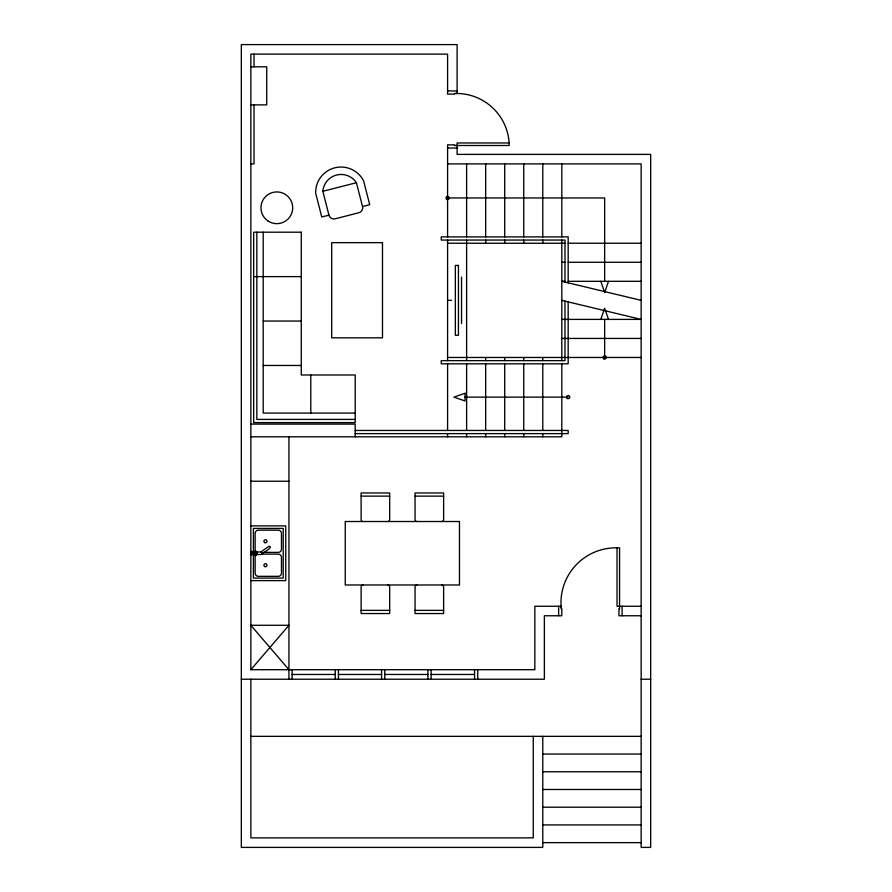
<?xml version="1.0" encoding="UTF-8"?>
<svg xmlns="http://www.w3.org/2000/svg" width="892" height="892" viewBox="0 0 892 892"><rect width="100%" height="100%" fill="white"/><g stroke="black" fill="none" stroke-linecap="round" stroke-linejoin="round"><path stroke-width="1.34" d="M604.653 292.576L608.5 281.315M600.807 319.392L604.653 308.286L608.5 319.392M241.331 679.225L544.365 679.225L544.365 615.759L561.815 615.759L561.815 608.779L561.179 608.779L561.179 606.248L534.843 606.248L534.843 669.702L250.853 669.702L288.93 625.281L250.853 625.281L288.93 669.702M256.506 551.981L260.865 551.981L268.905 546.294C274.97 546.294 260.865 554.445 262.014 553.542M322.848 191.301L356.41 182.704L362.52 206.543A5.096 5.096 0 0 1 358.852 212.742L335.147 218.808A5.096 5.096 0 0 1 328.947 215.139L322.848 191.301A18.319 18.319 0 0 1 356.41 182.704M328.947 215.139L321.756 216.979L315.657 193.14A25.366 25.366 0 0 1 363.602 180.864L369.712 204.692L362.52 206.543M250.853 66.811L266.719 66.811L266.719 104.888L250.853 104.888M447.583 90.928L457.105 90.928M447.583 236.893L447.583 144.872L454.563 144.872L454.563 145.507L509.142 145.507L509.142 142.965L457.105 142.965L457.105 154.394L650.669 154.394L650.669 847.4L641.147 847.4L641.147 163.905L447.583 163.905M447.583 148.039L457.105 148.039M250.853 163.905L254.03 163.905L254.03 104.888M447.583 197.957L604.653 197.957L604.653 281.315M301.251 232.199L253.674 232.199L253.674 422.585L355.217 422.585L355.217 374.986L301.273 374.986L301.273 232.199M447.583 243.237L564.993 243.237M568.171 243.237L641.147 243.237M561.815 262.281L564.993 262.281M568.171 262.281L641.147 262.281M253.674 276.632L301.273 276.62M564.993 281.315L561.815 281.315L641.147 300.359M568.171 281.315L641.147 281.315M447.583 300.359L451.463 300.359M561.815 319.392L641.147 319.392L561.815 300.359M263.196 321.042L301.273 321.042M561.815 338.436L641.147 338.436M447.583 357.469L641.147 357.469M263.196 365.464L301.273 365.464M465.044 397.13L568.171 397.13M355.217 413.063L263.196 413.063L263.196 232.199M355.217 419.407L256.84 419.407L256.84 232.199M250.853 424.101L355.217 424.101L355.217 436.801M355.217 430.457L568.171 430.457L568.171 433.623L355.217 433.623M250.853 436.801L561.815 436.801L561.815 363.813M250.853 481.223L288.93 481.223M361.115 496.13L389.681 496.13M415.059 496.13L443.625 496.13M250.853 525.879L285.752 525.879L285.752 580.625L250.853 580.625M561.179 607.508A54.925 54.925 0 0 1 617.03 547.855L619.572 547.855L619.572 608.779L618.937 608.779L618.937 615.759L641.147 615.759M250.853 551.345L251.488 551.345L251.488 555.159L250.853 555.159M251.488 551.981L253.685 551.981M263.642 552.382L278.304 552.382A3.178 3.178 0 0 0 281.471 549.204L281.471 533.338A3.178 3.178 0 0 0 278.304 530.171L258.312 530.171A3.178 3.178 0 0 0 255.134 533.338L255.134 549.204A3.178 3.178 0 0 0 256.773 551.981M252.96 553.252L257.231 553.252M261.702 554.122L278.304 554.122A3.178 3.178 0 0 1 281.471 557.299L281.471 573.166A3.178 3.178 0 0 1 278.304 576.332L258.312 576.332A3.178 3.178 0 0 1 255.134 573.166L255.134 557.299A3.178 3.178 0 0 1 256.773 554.523M251.488 554.523L253.685 554.523M256.506 554.523L260.776 554.523A1.271 1.271 0 0 0 262.047 553.319A1.271 1.271 0 0 0 260.91 551.992L260.91 551.992M641.147 606.248L617.03 606.248L617.03 547.855M361.115 610.373L389.681 610.373M415.059 610.373L443.625 610.373M292.108 674.463L335.258 674.463M338.436 674.463L381.586 674.463M384.764 674.463L427.915 674.463M431.081 674.463L474.555 674.463M641.147 679.225L650.669 679.225M250.853 736.346L641.147 736.346M542.782 754.052L641.147 754.052M542.782 771.77L641.147 771.77M542.782 789.487L641.147 789.487M542.782 807.204L641.147 807.204M542.782 824.922L641.147 824.922M542.782 842.639L641.147 842.639M600.807 281.315L604.653 292.42M622.103 606.248L622.103 615.759M604.653 319.392L604.653 357.469M568.171 282.842L568.171 236.893L441.239 236.893L441.239 240.06L564.993 240.06L564.993 282.073M568.171 301.875L568.171 363.813L441.239 363.813L441.239 360.647L564.993 360.647L564.993 301.117M561.815 163.905L561.815 236.893M561.815 240.06L561.815 360.647M558.648 606.248L558.648 615.759M542.782 163.905L542.782 236.893M542.782 240.06L542.782 243.237M542.782 357.469L542.782 360.647M542.782 363.813L542.782 430.457M542.782 433.623L542.782 436.801M542.782 736.346L542.782 847.4L241.331 847.4L241.331 44.6L457.105 44.6L457.105 93.47L454.563 93.47L454.563 94.106L447.583 94.106L447.583 54.122L250.853 54.122L250.853 669.702M533.26 736.346L533.26 837.878L250.853 837.878L250.853 679.225M523.738 163.905L523.738 236.893M523.738 240.06L523.738 243.237M523.738 357.469L523.738 360.647M523.738 363.813L523.738 430.457M523.738 433.623L523.738 436.801M504.705 163.905L504.705 236.893M504.705 240.06L504.705 243.237M504.705 357.469L504.705 360.647M504.705 363.813L504.705 430.457M504.705 433.623L504.705 436.801M485.661 163.905L485.661 236.893M485.661 240.06L485.661 243.237M485.661 357.469L485.661 360.647M485.661 363.813L485.661 430.457M485.661 433.623L485.661 436.801M477.733 669.702L477.733 679.225M474.555 669.702L474.555 679.225M466.627 163.905L466.627 236.893M466.627 240.06L466.627 360.647M466.627 363.813L466.627 430.457M466.627 433.623L466.627 436.801M461.543 277.089L461.543 323.629M447.583 240.06L447.583 360.647M447.583 363.813L447.583 430.457M447.583 433.623L447.583 436.801M431.081 669.702L431.081 679.225M427.915 669.702L427.915 679.225M384.764 669.702L384.764 679.225M381.586 669.702L381.586 679.225M338.436 669.702L338.436 679.225M335.258 669.702L335.258 679.225M310.784 374.986L310.784 413.063M292.108 669.702L292.108 679.225M288.93 436.801L288.93 679.225M255.101 551.111L255.101 555.393M254.03 54.122L254.03 66.811M253.395 551.981L253.395 528.421L283.221 528.421L283.221 578.083L253.395 578.083L253.395 554.523M441.718 521.519A1.907 1.907 0 0 0 443.625 519.612L443.625 492.964L415.059 492.964L415.059 519.612A1.907 1.907 0 0 0 416.965 521.519M441.718 584.985A1.907 1.907 0 0 1 443.625 586.891L443.625 613.54L415.059 613.54L415.059 586.891A1.907 1.907 0 0 1 416.965 584.985M387.775 521.519A1.907 1.907 0 0 0 389.681 519.612L389.681 492.964L361.115 492.964L361.115 519.612A1.907 1.907 0 0 0 363.022 521.519M387.775 584.985A1.907 1.907 0 0 1 389.681 586.891L389.681 613.54L361.115 613.54L361.115 586.891A1.907 1.907 0 0 1 363.022 584.985M455.834 93.47A52.773 52.773 0 0 1 509.142 142.965M254.142 551.602L253.194 553.252L254.142 554.902L256.049 554.902L256.996 553.252L256.049 551.602L254.142 551.602A1.895 1.895 0 0 0 254.142 554.902A1.895 1.895 0 0 0 256.996 553.252A1.895 1.895 0 0 0 254.142 551.602M465.044 393.283L453.928 397.13L465.044 400.976L465.044 393.283M382.49 242.646L331.712 242.646L331.712 337.834L382.49 337.834L382.49 242.646M458.443 265.448L455.344 265.448L455.344 335.258L458.443 335.258L458.443 265.448M459.48 521.519L345.249 521.519L345.249 584.985L459.48 584.985L459.48 521.519M567.279 398.456A1.583 1.583 0 0 0 569.754 397.241A1.583 1.583 0 0 0 567.468 395.713A1.583 1.583 0 0 0 567.279 398.456M603.862 358.84A1.583 1.583 0 0 0 606.248 357.469A1.583 1.583 0 0 0 603.862 356.098A1.583 1.583 0 0 0 603.862 358.84M446.792 199.329A1.583 1.583 0 0 0 449.178 197.957A1.583 1.583 0 0 0 446.792 196.586A1.583 1.583 0 0 0 446.792 199.329M268.024 220.993A15.866 15.866 0 0 0 292.665 208.84A15.866 15.866 0 0 0 269.819 193.564A15.866 15.866 0 0 0 268.024 220.993M264.69 566.554A1.528 1.528 0 0 0 266.976 565.227A1.528 1.528 0 0 0 264.69 563.911A1.528 1.528 0 0 0 264.69 566.554M264.69 542.592A1.528 1.528 0 0 0 266.976 541.277A1.528 1.528 0 0 0 264.69 539.95A1.528 1.528 0 0 0 264.69 542.592"/></g></svg>
